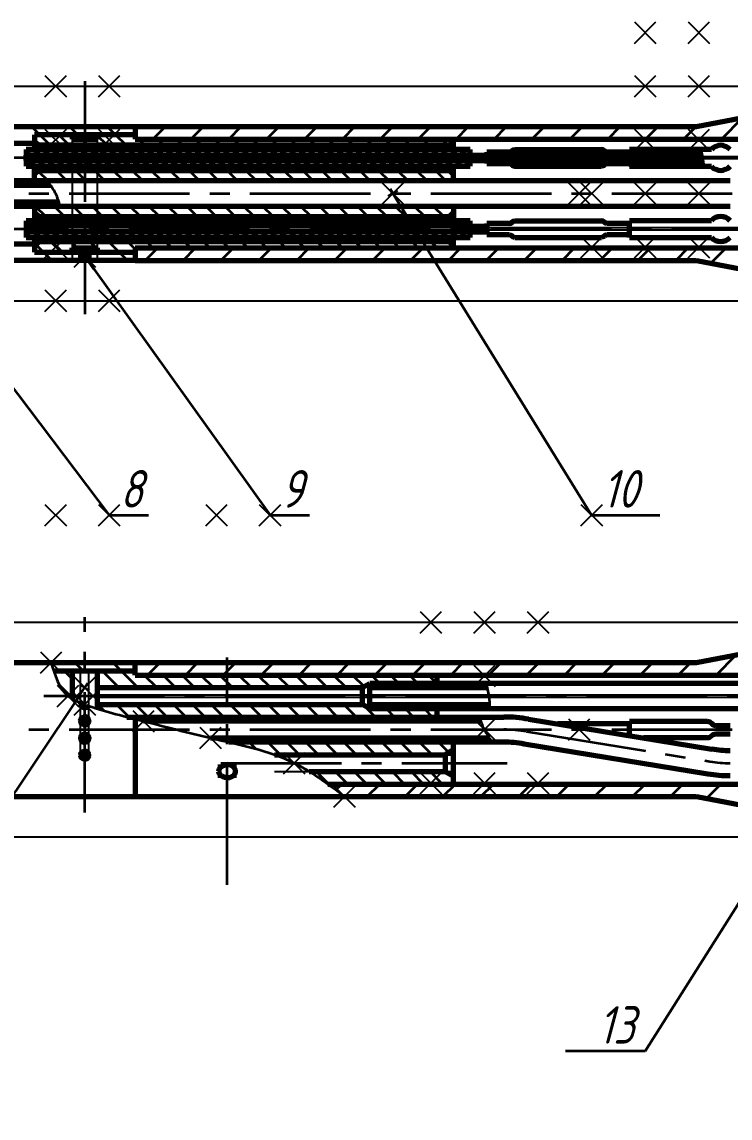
# Model space of a CAD drawing. Header units: inches. Extents: x -6 to 246, y -86 to 46.
# Drawn here: x 91.9 to 157.9, y -86.2 to 16 of the extents above; entities that cross this region are included whole.
import ezdxf
from ezdxf import colors
from ezdxf.entities.mleader import LeaderData, LeaderLine
from ezdxf.math import Vec2, Vec3

# ---------------------------------------------------------------- set-up
doc = ezdxf.new("R2010")
doc.units = ezdxf.units.IN
doc.header["$MEASUREMENT"] = 0
doc.header["$PDMODE"] = 3
doc.header["$PDSIZE"] = -2
doc.linetypes.add('CENTER2', pattern=[1.125, 0.75, -0.125, 0.125, -0.125])
for name, color, linetype, plot in [('Layer1', 1, 'Continuous', False), ('Layer2', 2, 'Continuous', False), ('Layer3', 3, 'Continuous', False)]:
    doc.layers.add(name, color=color, linetype=linetype, plot=plot)
doc.layers.add('Layer4', color=4, linetype='Continuous', lineweight=35)
doc.layers.add('Layer5', color=6, linetype='Continuous', lineweight=70)
doc.styles.add('3.5', font='gost.shx', dxfattribs={"oblique": 15, "height": 3.5})

# ---------------------------------------------------------------- blocks, each defined once
blk = doc.blocks.new('*U21')
at = {"layer": 'Layer4', "color": 0, "linetype": 'CENTER2', "ltscale": 15, "transparency": 16777216}
blk.add_line((-121.09, 0), (121.09, 0), dxfattribs=at)
blk = doc.blocks.new('*U22')
at = {"layer": 'Layer4', "color": 0, "linetype": 'CENTER2', "ltscale": 15, "transparency": 16777216}
blk.add_line((-125, 0), (125, 0), dxfattribs=at)
blk = doc.blocks.new('*U41')
at = {"layer": 'Layer4', "color": 0, "linetype": 'CENTER2', "ltscale": 15, "transparency": 16777216}
blk.add_line((0, 10.86), (0, -10.86), dxfattribs=at)
blk = doc.blocks.new('*U44')
at = {"layer": 'Layer4', "color": 0, "linetype": 'CENTER2', "ltscale": 15, "transparency": 16777216}
blk.add_line((44.17, 0), (-49.17, 0), dxfattribs=at)
blk = doc.blocks.new('*U45')
at = {"layer": 'Layer4', "color": 0, "linetype": 'CENTER2', "ltscale": 15, "transparency": 16777216}
blk.add_line((44.17, 0), (-49.17, 0), dxfattribs=at)
blk = doc.blocks.new('*U48')
at = {"layer": 'Layer4', "color": 0, "linetype": 'CENTER2', "ltscale": 15, "transparency": 16777216}
blk.add_line((0, -9.11), (0, 9.11), dxfattribs=at)
blk = doc.blocks.new('*U49')
at = {"layer": 'Layer4', "color": 0, "linetype": 'CENTER2', "ltscale": 15, "transparency": 16777216}
blk.add_line((0, -10.61), (0, 10.61), dxfattribs=at)
blk = doc.blocks.new('*U50')
at = {"layer": 'Layer4', "color": 0, "linetype": 'CENTER2', "ltscale": 15, "transparency": 16777216}
blk.add_line((-71.64, 0), (71.64, 0), dxfattribs=at)
blk = doc.blocks.new('*U51')
at = {"layer": 'Layer4', "color": 0, "linetype": 'CENTER2', "ltscale": 15, "transparency": 16777216}
blk.add_line((-13.35, 0), (13.35, 0), dxfattribs=at)
blk = doc.blocks.new('108_121_120_119_117_116_113_75_45__33__26_1__22__18__Drawing1__201910110942\xa0— копия__201910111819\xa0— копия 11')
at = {"layer": 'Layer4'}
for p, q in [((-1.5, 0), (0.5, 0)), ((0, 0.5), (0, -0.5))]:
    blk.add_line(p, q, dxfattribs=at)

msp = doc.modelspace()

# ---------------------------------------------------------------- hatches: boundary and pattern name
at = {"layer": 'Layer4'}
h = msp.add_hatch(dxfattribs=at)
h.set_pattern_fill('ANSI31', color=256, scale=20)
h.paths.add_polyline_path([(154.79, 6.25), (102.41, 6.25), (102.41, 5.08), (161.04, 5.08), (169.64, 6.64), (202.48, 6.64), (202.48, 7.43), (213.42, 7.43), (213.42, 8.21), (164.95, 8.21)])
h.paths.add_polyline_path([(161.04, -5.08), (102.41, -5.08), (102.41, -6.25), (154.79, -6.25), (164.95, -8.21), (213.42, -8.21), (213.42, -7.43), (202.48, -7.43), (202.48, -6.64), (169.64, -6.64)])
h = msp.add_hatch(dxfattribs=at)
h.set_pattern_fill('ANSI31', color=256, scale=20, angle=90)
h.paths.add_polyline_path([(93.03, 4.69), (93.03, 5.47), (102.41, 5.47), (102.41, 6.25), (35.96, 6.25), (35.96, 5.47), (42.21, 5.47), (42.21, 4.69)])
h.paths.add_polyline_path([(102.41, -6.25), (102.41, -5.47), (93.03, -5.47), (93.03, -4.69), (42.21, -4.69), (42.21, -5.47), (35.96, -5.47), (35.96, -6.25)])
h = msp.add_hatch(dxfattribs=at)
h.set_pattern_fill('ANSI31', color=256, scale=10, angle=90)
h.paths.add_polyline_path([(17.2, 3.13), (17.2, 1.17), (71.14, 1.17), (71.14, 1.95), (80.52, 1.95), (80.52, 2.35), (34.4, 2.35), (34.4, 3.13), (23.45, 3.13)])
h.paths.add_polyline_path([(23.45, -3.13), (34.4, -3.13), (34.4, -2.35), (80.52, -2.35), (80.52, -1.95), (71.14, -1.95), (71.14, -1.17), (17.2, -1.17), (17.2, -3.13)])
h.paths.add_polyline_path([(131.73, -2.15), (132.12, -1.76), (132.12, -1.17), (93.03, -1.17), (93.03, -1.76), (93.42, -2.15)])
h.paths.add_polyline_path([(132.12, 1.17), (132.12, 1.76), (131.73, 2.15), (93.42, 2.15), (93.03, 1.76), (93.03, 1.17)])
h.paths.add_polyline_path([(93.03, 5.47), (93.03, 4.89), (93.42, 4.5), (131.73, 4.5), (132.12, 4.89), (132.12, 5.08), (102.41, 5.08), (102.41, 5.47), (98.89, 5.47), (98.89, 5.08), (96.55, 5.08), (96.55, 5.47)])
h.paths.add_polyline_path([(93.42, -4.5), (93.03, -4.89), (93.03, -5.47), (96.55, -5.47), (96.55, -5.08), (98.89, -5.08), (98.89, -5.47), (102.41, -5.47), (102.41, -5.08), (132.12, -5.08), (132.12, -4.89), (131.73, -4.5)])
h = msp.add_hatch(dxfattribs=at)
h.set_pattern_fill('ANSI37', color=256, scale=5)
h.paths.add_polyline_path([(133.68, 4.1), (92.25, 4.1), (92.25, 3.58), (133.68, 3.58)])
h.paths.add_polyline_path([(133.68, 3.06), (92.25, 3.06), (92.25, 2.54), (133.68, 2.54)])
h.paths.add_polyline_path([(133.68, -2.54), (92.25, -2.54), (92.25, -3.06), (133.68, -3.06)])
h.paths.add_polyline_path([(133.68, -3.58), (92.25, -3.58), (92.25, -4.1), (133.68, -4.1)])
h = msp.add_hatch(dxfattribs=at)
h.set_pattern_fill('ANSI37', color=256, scale=10)
edge = h.paths.add_edge_path()
edge.add_spline(control_points=[(145.93, 3.84), (146.19, 3.84), (146.19, 3.58), (146.45, 3.58)], knot_values=[0, 0, 0, 0, 1, 1, 1, 1], degree=3, periodic=0)
edge.add_line((146.45, 3.58), (154.01, 3.58))
edge.add_line((154.01, 3.58), (154.01, 3.84))
edge.add_line((154.01, 3.84), (146.45, 3.84))
edge.add_spline(control_points=[(146.45, 3.84), (146.19, 3.84), (146.19, 4.1), (145.93, 4.1)], knot_values=[0, 0, 0, 0, 1, 1, 1, 1], degree=3, periodic=0)
edge.add_line((145.93, 4.1), (137.85, 4.1))
edge.add_spline(control_points=[(137.85, 4.1), (137.59, 4.1), (137.59, 3.84), (137.33, 3.84)], knot_values=[0, 0, 0, 0, 1, 1, 1, 1], degree=3, periodic=0)
edge.add_line((137.33, 3.84), (135.24, 3.84))
edge.add_line((135.24, 3.84), (135.24, 3.58))
edge.add_line((135.24, 3.58), (137.33, 3.58))
edge.add_spline(control_points=[(137.33, 3.58), (137.59, 3.58), (137.59, 3.84), (137.85, 3.84)], knot_values=[0, 0, 0, 0, 1, 1, 1, 1], degree=3, periodic=0)
edge.add_line((137.85, 3.84), (145.93, 3.84))
edge = h.paths.add_edge_path()
edge.add_spline(control_points=[(137.85, 2.8), (137.59, 2.8), (137.59, 3.06), (137.33, 3.06)], knot_values=[0, 0, 0, 0, 1, 1, 1, 1], degree=3, periodic=0)
edge.add_line((137.33, 3.06), (135.24, 3.06))
edge.add_line((135.24, 3.06), (135.24, 2.8))
edge.add_line((135.24, 2.8), (137.33, 2.8))
edge.add_spline(control_points=[(137.33, 2.8), (137.59, 2.8), (137.59, 2.54), (137.85, 2.54)], knot_values=[0, 0, 0, 0, 1, 1, 1, 1], degree=3, periodic=0)
edge.add_line((137.85, 2.54), (145.93, 2.54))
edge.add_spline(control_points=[(145.93, 2.54), (146.19, 2.54), (146.19, 2.8), (146.45, 2.8)], knot_values=[0, 0, 0, 0, 1, 1, 1, 1], degree=3, periodic=0)
edge.add_line((146.45, 2.8), (154.01, 2.8))
edge.add_line((154.01, 2.8), (154.01, 3.06))
edge.add_line((154.01, 3.06), (146.45, 3.06))
edge.add_spline(control_points=[(146.45, 3.06), (146.19, 3.06), (146.19, 2.8), (145.93, 2.8)], knot_values=[0, 0, 0, 0, 1, 1, 1, 1], degree=3, periodic=0)
edge.add_line((145.93, 2.8), (137.85, 2.8))
h = msp.add_hatch(dxfattribs=at)
h.set_pattern_fill('ANSI37', color=256, scale=5)
h.paths.add_polyline_path([(155.27, 3.84), (155.27, 3.85), (155.26, 3.9), (155.25, 3.95), (155.24, 4), (155.23, 4.05), (155.22, 4.1), (148.53, 4.1), (148.53, 3.84)])
h.paths.add_polyline_path([(155.47, 2.54), (155.46, 2.64), (155.45, 2.75), (155.44, 2.8), (148.53, 2.8), (148.53, 2.54)])
h = msp.add_hatch(dxfattribs=at)
h.set_pattern_fill('ANSI31', color=256, scale=10)
h.paths.add_polyline_path([(94.33, 1.03), (94.22, 1.17), (14.85, 1.17), (14.85, 0.78), (94.52, 0.78), (94.44, 0.9)])
h.paths.add_polyline_path([(95.4, -1.17), (95.37, -1.03), (95.33, -0.9), (95.3, -0.78), (13.68, -0.78), (13.68, 0.78), (14.07, 0.78), (14.07, 1.17), (13.29, 1.17), (13.29, -1.17)])
h = msp.add_hatch(dxfattribs=at)
h.set_pattern_fill('ANSI31', color=256, scale=20)
h.paths.add_polyline_path([(191.53, -41.79), (164.95, -41.79), (154.79, -43.75), (102.41, -43.75), (102.41, -44.92), (161.04, -44.92), (169.64, -43.36), (191.53, -43.36)])
h.paths.add_polyline_path([(213.42, -41.79), (193.09, -41.79), (193.09, -43.36), (202.48, -43.36), (202.48, -42.57), (213.42, -42.57)])
h = msp.add_hatch(dxfattribs=at)
h.set_pattern_fill('ANSI31', color=256, scale=20, angle=90)
edge = h.paths.add_edge_path()
edge.add_line((102.41, -44.53), (102.41, -43.75))
edge.add_line((102.41, -43.75), (94.59, -43.75))
edge.add_spline(control_points=[(94.59, -43.75), (94.67, -44.01), (94.74, -44.27), (94.82, -44.53)], knot_values=[0, 0, 0, 0, 0.968403, 0.968403, 0.968403, 0.968403], degree=3, periodic=0)
edge.add_line((94.82, -44.53), (102.41, -44.53))
h = msp.add_hatch(dxfattribs=at)
h.set_pattern_fill('ANSI31', color=256, scale=10, angle=90)
edge = h.paths.add_edge_path()
edge.add_line((96.55, -44.53), (94.82, -44.53))
edge.add_spline(control_points=[(94.82, -44.53), (95.11, -45.46), (95.54, -46.47), (96.41, -47.06), (96.55, -47.14)], knot_values=[0.968403, 0.968403, 0.968403, 0.968403, 4.472136, 5.095084, 5.095084, 5.095084, 5.095084], degree=3, periodic=0)
edge.add_line((96.55, -47.14), (96.55, -44.53))
h.paths.add_polyline_path([(123.62, -46.09), (124.3, -45.7), (130.55, -45.7), (130.55, -44.92), (102.41, -44.92), (102.41, -44.53), (98.89, -44.53), (98.89, -46.09)])
edge = h.paths.add_edge_path()
edge.add_line((98.89, -47.65), (98.89, -48.05))
edge.add_spline(control_points=[(98.89, -48.05), (99.81, -48.34), (100.73, -48.59), (101.65, -48.83)], knot_values=[8.262644, 8.262644, 8.262644, 8.262644, 11.930818, 11.930818, 11.930818, 11.930818], degree=3, periodic=0)
edge.add_line((101.65, -48.83), (130.55, -48.83))
edge.add_line((130.55, -48.83), (130.55, -48.05))
edge.add_line((130.55, -48.05), (124.3, -48.05))
edge.add_line((124.3, -48.05), (123.62, -47.65))
edge.add_line((123.62, -47.65), (98.89, -47.65))
edge = h.paths.add_edge_path()
edge.add_spline(control_points=[(118.66, -53.91), (119.25, -54.27), (119.82, -54.67), (120.39, -55.08)], knot_values=[34.737044, 34.737044, 34.737044, 34.737044, 37.406511, 37.406511, 37.406511, 37.406511], degree=3, periodic=0)
edge.add_line((120.39, -55.08), (132.12, -55.08))
edge.add_line((132.12, -55.08), (132.12, -54.36))
edge.add_line((132.12, -54.36), (131.34, -53.91))
edge.add_line((131.34, -53.91), (118.66, -53.91))
edge = h.paths.add_edge_path()
edge.add_line((131.34, -52.35), (132.12, -51.89))
edge.add_line((132.12, -51.89), (132.12, -51.17))
edge.add_line((132.12, -51.17), (111.16, -51.17))
edge.add_spline(control_points=[(111.16, -51.17), (112.6, -51.5), (114.04, -51.85), (115.41, -52.35)], knot_values=[24.455481, 24.455481, 24.455481, 24.455481, 30.076534, 30.076534, 30.076534, 30.076534], degree=3, periodic=0)
edge.add_line((115.41, -52.35), (131.34, -52.35))
h = msp.add_hatch(dxfattribs=at)
h.set_pattern_fill('ANSI31', color=256, scale=10)
h.paths.add_polyline_path([(135.22, -45.91), (135.17, -45.7), (124.3, -45.7), (124.3, -46.09), (135.26, -46.09)])
h.paths.add_polyline_path([(135.48, -48.05), (135.48, -47.83), (135.48, -47.65), (124.3, -47.65), (124.3, -48.05)])
h = msp.add_hatch(dxfattribs=at)
h.set_pattern_fill('ANSI31', color=256, scale=10)
h.paths.add_polyline_path([(134.63, -48.97), (134.6, -48.83), (101.65, -48.83), (101.65, -48.83), (101.66, -48.83), (101.67, -48.83), (101.67, -48.83), (101.68, -48.84), (101.68, -48.84), (101.69, -48.84), (101.7, -48.84), (101.7, -48.84), (101.71, -48.84), (101.71, -48.84), (101.72, -48.85), (101.73, -48.85), (101.73, -48.85), (101.74, -48.85), (101.74, -48.85), (101.75, -48.85), (101.76, -48.86), (101.76, -48.86), (101.77, -48.86), (101.77, -48.86), (101.78, -48.86), (101.79, -48.86), (101.79, -48.86), (101.8, -48.87), (101.8, -48.87), (101.81, -48.87), (101.82, -48.87), (101.82, -48.87), (101.83, -48.87), (101.83, -48.88), (101.84, -48.88), (101.85, -48.88), (101.85, -48.88), (101.86, -48.88), (101.86, -48.88), (101.87, -48.88), (101.88, -48.89), (101.88, -48.89), (101.89, -48.89), (101.89, -48.89), (101.9, -48.89), (101.91, -48.89), (101.91, -48.9), (101.92, -48.9), (101.93, -48.9), (101.93, -48.9), (101.94, -48.9), (101.94, -48.9), (101.95, -48.9), (101.96, -48.91), (101.96, -48.91), (101.97, -48.91), (101.97, -48.91), (101.98, -48.91), (101.99, -48.91), (101.99, -48.92), (102, -48.92), (102, -48.92), (102.01, -48.92), (102.02, -48.92), (102.02, -48.92), (102.03, -48.92), (102.03, -48.93), (102.04, -48.93), (102.05, -48.93), (102.05, -48.93), (102.06, -48.93), (102.06, -48.93), (102.07, -48.94), (102.08, -48.94), (102.08, -48.94), (102.09, -48.94), (102.09, -48.94), (102.1, -48.94), (102.11, -48.94), (102.11, -48.95), (102.12, -48.95), (102.12, -48.95), (102.13, -48.95), (102.14, -48.95), (102.14, -48.95), (102.15, -48.95), (102.15, -48.96), (102.16, -48.96), (102.17, -48.96), (102.17, -48.96), (102.18, -48.96), (102.18, -48.96), (102.19, -48.97), (102.2, -48.97), (102.2, -48.97), (102.21, -48.97), (102.21, -48.97), (102.22, -48.97), (102.23, -48.97), (102.23, -48.98), (102.24, -48.98), (102.24, -48.98), (102.25, -48.98), (102.26, -48.98), (102.26, -48.98), (102.27, -48.99), (102.27, -48.99), (102.28, -48.99), (102.29, -48.99), (102.29, -48.99), (102.3, -48.99), (102.31, -48.99), (102.31, -49), (102.32, -49), (102.32, -49), (102.33, -49), (102.34, -49), (102.34, -49), (102.35, -49.01), (102.35, -49.01), (102.36, -49.01), (102.37, -49.01), (102.37, -49.01), (102.38, -49.01), (102.38, -49.01), (102.39, -49.02), (102.4, -49.02), (102.4, -49.02), (102.41, -49.02), (102.41, -49.02), (102.42, -49.02), (102.43, -49.03), (102.43, -49.03), (102.44, -49.03), (102.44, -49.03), (102.45, -49.03), (102.46, -49.03), (102.46, -49.03), (102.47, -49.04), (102.47, -49.04), (102.48, -49.04), (102.49, -49.04), (102.49, -49.04), (102.5, -49.04), (102.5, -49.04), (102.51, -49.05), (102.52, -49.05), (102.52, -49.05), (102.53, -49.05), (102.53, -49.05), (102.54, -49.05), (102.55, -49.06), (102.55, -49.06), (102.56, -49.06), (102.56, -49.06), (102.57, -49.06), (102.58, -49.06), (102.58, -49.06), (102.59, -49.07), (102.59, -49.07), (102.6, -49.07), (102.61, -49.07), (102.61, -49.07), (102.62, -49.07), (102.62, -49.08), (102.63, -49.08), (102.64, -49.08), (102.64, -49.08), (102.65, -49.08), (102.65, -49.08), (102.66, -49.08), (102.67, -49.09), (102.67, -49.09), (102.68, -49.09), (102.69, -49.09), (102.69, -49.09), (102.7, -49.09), (102.7, -49.09), (102.71, -49.1), (102.72, -49.1), (102.72, -49.1), (102.73, -49.1), (102.73, -49.1), (102.74, -49.1), (102.75, -49.11), (102.75, -49.11), (102.76, -49.11), (102.76, -49.11), (102.77, -49.11), (102.78, -49.11), (102.78, -49.11), (102.79, -49.12), (102.79, -49.12), (102.8, -49.12), (102.81, -49.12), (102.81, -49.12), (102.82, -49.12), (102.82, -49.13), (102.83, -49.13), (102.84, -49.13), (102.84, -49.13), (102.85, -49.13), (102.85, -49.13), (102.86, -49.13), (102.87, -49.14), (102.87, -49.14), (102.88, -49.14), (102.88, -49.14), (102.89, -49.14), (102.9, -49.14), (102.9, -49.15), (102.91, -49.15), (102.91, -49.15), (102.92, -49.15), (102.93, -49.15), (102.93, -49.15), (102.94, -49.15), (102.94, -49.16), (102.95, -49.16), (102.96, -49.16), (102.96, -49.16), (102.97, -49.16), (102.97, -49.16), (102.98, -49.16), (102.99, -49.17), (102.99, -49.17), (103, -49.17), (103.01, -49.17), (103.01, -49.17), (103.02, -49.17), (103.02, -49.18), (103.03, -49.18), (103.04, -49.18), (103.04, -49.18), (103.05, -49.18), (103.05, -49.18), (103.06, -49.18), (103.07, -49.19), (103.07, -49.19), (103.08, -49.19), (103.08, -49.19), (103.09, -49.19), (103.1, -49.19), (103.1, -49.2), (103.11, -49.2), (103.11, -49.2), (103.12, -49.2), (103.13, -49.2), (103.13, -49.2), (103.14, -49.2), (103.14, -49.21), (103.15, -49.21), (103.16, -49.21), (103.16, -49.21), (103.17, -49.21), (103.17, -49.21), (103.18, -49.22), (103.19, -49.22), (103.19, -49.22), (134.7, -49.22), (134.67, -49.1)])
h.paths.add_polyline_path([(135.78, -51.17), (135.67, -51.03), (135.56, -50.9), (135.48, -50.78), (109.45, -50.78), (109.45, -50.78), (109.46, -50.78), (109.47, -50.79), (109.47, -50.79), (109.48, -50.79), (109.49, -50.79), (109.49, -50.79), (109.5, -50.79), (109.51, -50.8), (109.51, -50.8), (109.52, -50.8), (109.53, -50.8), (109.53, -50.8), (109.54, -50.8), (109.55, -50.8), (109.55, -50.81), (109.56, -50.81), (109.57, -50.81), (109.57, -50.81), (109.58, -50.81), (109.59, -50.81), (109.59, -50.82), (109.6, -50.82), (109.61, -50.82), (109.61, -50.82), (109.62, -50.82), (109.63, -50.82), (109.63, -50.82), (109.64, -50.83), (109.65, -50.83), (109.65, -50.83), (109.66, -50.83), (109.67, -50.83), (109.67, -50.83), (109.68, -50.84), (109.69, -50.84), (109.69, -50.84), (109.7, -50.84), (109.71, -50.84), (109.71, -50.84), (109.72, -50.84), (109.73, -50.85), (109.73, -50.85), (109.74, -50.85), (109.75, -50.85), (109.75, -50.85), (109.76, -50.85), (109.77, -50.86), (109.77, -50.86), (109.78, -50.86), (109.79, -50.86), (109.79, -50.86), (109.8, -50.86), (109.81, -50.86), (109.81, -50.87), (109.82, -50.87), (109.83, -50.87), (109.83, -50.87), (109.84, -50.87), (109.85, -50.87), (109.85, -50.88), (109.86, -50.88), (109.87, -50.88), (109.87, -50.88), (109.88, -50.88), (109.89, -50.88), (109.89, -50.88), (109.9, -50.89), (109.91, -50.89), (109.91, -50.89), (109.92, -50.89), (109.93, -50.89), (109.93, -50.89), (109.94, -50.9), (109.95, -50.9), (109.95, -50.9), (109.96, -50.9), (109.97, -50.9), (109.97, -50.9), (109.98, -50.9), (109.99, -50.91), (109.99, -50.91), (110, -50.91), (110.01, -50.91), (110.01, -50.91), (110.02, -50.91), (110.03, -50.92), (110.03, -50.92), (110.04, -50.92), (110.05, -50.92), (110.05, -50.92), (110.06, -50.92), (110.07, -50.92), (110.07, -50.93), (110.08, -50.93), (110.09, -50.93), (110.09, -50.93), (110.1, -50.93), (110.11, -50.93), (110.11, -50.94), (110.12, -50.94), (110.13, -50.94), (110.13, -50.94), (110.14, -50.94), (110.15, -50.94), (110.15, -50.94), (110.16, -50.95), (110.17, -50.95), (110.17, -50.95), (110.18, -50.95), (110.19, -50.95), (110.19, -50.95), (110.2, -50.95), (110.21, -50.96), (110.21, -50.96), (110.22, -50.96), (110.23, -50.96), (110.23, -50.96), (110.24, -50.96), (110.25, -50.97), (110.25, -50.97), (110.26, -50.97), (110.27, -50.97), (110.27, -50.97), (110.28, -50.97), (110.29, -50.97), (110.29, -50.98), (110.3, -50.98), (110.31, -50.98), (110.31, -50.98), (110.32, -50.98), (110.33, -50.98), (110.33, -50.99), (110.34, -50.99), (110.35, -50.99), (110.35, -50.99), (110.36, -50.99), (110.37, -50.99), (110.37, -50.99), (110.38, -51), (110.39, -51), (110.39, -51), (110.4, -51), (110.41, -51), (110.41, -51), (110.42, -51.01), (110.43, -51.01), (110.43, -51.01), (110.44, -51.01), (110.45, -51.01), (110.45, -51.01), (110.46, -51.01), (110.47, -51.02), (110.48, -51.02), (110.48, -51.02), (110.49, -51.02), (110.5, -51.02), (110.5, -51.02), (110.51, -51.02), (110.52, -51.03), (110.52, -51.03), (110.53, -51.03), (110.54, -51.03), (110.54, -51.03), (110.55, -51.03), (110.56, -51.04), (110.56, -51.04), (110.57, -51.04), (110.58, -51.04), (110.58, -51.04), (110.59, -51.04), (110.6, -51.04), (110.6, -51.05), (110.61, -51.05), (110.62, -51.05), (110.62, -51.05), (110.63, -51.05), (110.64, -51.05), (110.64, -51.06), (110.65, -51.06), (110.66, -51.06), (110.66, -51.06), (110.67, -51.06), (110.68, -51.06), (110.68, -51.06), (110.69, -51.07), (110.7, -51.07), (110.7, -51.07), (110.71, -51.07), (110.72, -51.07), (110.72, -51.07), (110.73, -51.07), (110.74, -51.08), (110.74, -51.08), (110.75, -51.08), (110.76, -51.08), (110.76, -51.08), (110.77, -51.08), (110.78, -51.09), (110.78, -51.09), (110.79, -51.09), (110.8, -51.09), (110.8, -51.09), (110.81, -51.09), (110.82, -51.09), (110.82, -51.1), (110.83, -51.1), (110.84, -51.1), (110.84, -51.1), (110.85, -51.1), (110.86, -51.1), (110.86, -51.11), (110.87, -51.11), (110.88, -51.11), (110.88, -51.11), (110.89, -51.11), (110.9, -51.11), (110.9, -51.11), (110.91, -51.12), (110.92, -51.12), (110.92, -51.12), (110.93, -51.12), (110.94, -51.12), (110.94, -51.12), (110.95, -51.13), (110.96, -51.13), (110.96, -51.13), (110.97, -51.13), (110.98, -51.13), (110.98, -51.13), (110.99, -51.13), (111, -51.14), (111, -51.14), (111.01, -51.14), (111.02, -51.14), (111.02, -51.14), (111.03, -51.14), (111.04, -51.15), (111.04, -51.15), (111.05, -51.15), (111.06, -51.15), (111.06, -51.15), (111.07, -51.15), (111.08, -51.15), (111.08, -51.16), (111.09, -51.16), (111.1, -51.16), (111.1, -51.16), (111.11, -51.16), (111.12, -51.16), (111.12, -51.16), (111.13, -51.17), (111.14, -51.17), (111.14, -51.17), (111.15, -51.17), (111.16, -51.17)])
h = msp.add_hatch(dxfattribs=at)
h.set_pattern_fill('ANSI31', color=256, scale=20)
edge = h.paths.add_edge_path()
edge.add_line((161.04, -55.08), (120.39, -55.08))
edge.add_spline(control_points=[(120.39, -55.08), (120.91, -55.46), (121.43, -55.86), (121.95, -56.25)], knot_values=[37.406511, 37.406511, 37.406511, 37.406511, 39.885934, 39.885934, 39.885934, 39.885934], degree=3, periodic=0)
edge.add_line((121.95, -56.25), (154.79, -56.25))
edge.add_line((154.79, -56.25), (164.95, -58.21))
edge.add_line((164.95, -58.21), (177.46, -58.21))
edge.add_line((177.46, -58.21), (177.46, -56.64))
edge.add_line((177.46, -56.64), (169.64, -56.64))
edge.add_line((169.64, -56.64), (161.04, -55.08))
h.paths.add_polyline_path([(213.42, -57.43), (202.48, -57.43), (202.48, -56.64), (179.02, -56.64), (179.02, -58.21), (213.42, -58.21)])

# ---------------------------------------------------------------- linework, layer by layer
at = {"layer": 'Layer1'}
for p in [(97.72, -46.09), (143.84, -50)]:
    msp.add_point(p, dxfattribs=at)
at = {"layer": 'Layer2'}
for p in [(150, 15), (155, 15), (95, 10), (100, 10), (150, 10), (155, 10), (95, 5), (100, 5), (150, 5), (155, 5), (126.46, 0), (145, 0), (150, 0), (155, 0), (95, -5), (145, -5), (150, -5), (155, -5), (97.72, -5.86), (95, -10), (100, -10), (95, -30), (100, -30), (110, -30), (115, -30), (145, -30), (130, -40), (135, -40), (140, -40), (135, -45), (135, -50), (130, -55), (135, -55), (140, -55)]:
    msp.add_point(p, dxfattribs=at)
at = {"layer": 'Layer3'}
for p, q in [((0, 10), (232.18, 10)), ((96.55, 5.47), (96.55, -6.25)), ((98.89, 5.47), (98.89, -6.25)), ((180.59, 3.42), (92.25, 3.42)), ((180.59, 3.22), (92.25, 3.22)), ((180.59, -3.22), (92.25, -3.22)), ((180.59, -3.42), (92.25, -3.42)), ((0, -10), (232.18, -10)), ((0, -40), (240, -40)), ((97.33, -52.75), (97.33, -44.53)), ((98.11, -52.75), (98.11, -44.53)), ((98.89, -46.77), (232.18, -46.77)), ((98.89, -46.97), (232.18, -46.97)), ((115.41, -52.35), (132.12, -52.35)), ((110.23, -54.49), (110.23, -53.27)), ((111.79, -53.27), (111.79, -54.49)), ((115.41, -53.91), (132.12, -53.91)), ((0, -60), (240, -60))]:
    msp.add_line(p, q, dxfattribs=at)
for p in [(143.84, 0), (94.59, -43.75), (96.16, -46.87), (97.72, -47.65), (103.19, -49.22), (109.45, -50.78), (117.26, -53.13), (121.95, -56.25)]:
    msp.add_point(p, dxfattribs=at)
at = {"layer": 'Layer4', "linetype": 'CENTER2', "ltscale": 15}
msp.add_line((138.91, -50.19), (156.03, -52.97), dxfattribs=at)
at = {"layer": 'Layer4'}
for centre, radius, start, end in [((136.81, -61.73), 11.73, 79.6952, 90), ((157.92, -41.41), 11.72, 260.7549, 270)]:
    msp.add_arc(centre, radius, start, end, dxfattribs=at)
for points in [[(155.47, 2.54), (155.43, 3.06), (155.33, 3.58), (155.22, 4.1)], [(95.4, -1.17), (95.32, -0.78), (95.07, 0), (94.54, 0.78), (94.22, 1.17)], [(135.17, -45.7), (135.36, -46.48), (135.5, -47.26), (135.48, -48.05)], [(135.78, -51.17), (135.46, -50.78), (134.93, -50), (134.68, -49.22), (134.6, -48.83)]]:
    msp.add_open_spline(points, degree=3, dxfattribs=at)
for points, knots in [([(94.59, -43.75), (94.94, -44.96), (95.44, -46.71), (97.04, -47.4), (97.54, -47.59)], [0, 0, 0, 0, 4.472136, 6.471348, 6.471348, 6.471348, 6.471348]), ([(98.07, -47.78), (99.78, -48.37), (103.54, -49.28), (109.96, -50.99), (116.74, -52.29), (120.44, -55.1), (121.95, -56.25)], [7.166546, 7.166546, 7.166546, 7.166546, 13.988314, 22.234525, 32.674832, 39.885934, 39.885934, 39.885934, 39.885934])]:
    msp.add_open_spline(points, degree=3, knots=knots, dxfattribs=at)
at = {"layer": 'Layer5'}
for p, q in [((154.79, 6.25), (164.95, 8.21)), ((35.96, 6.25), (102.41, 6.25)), ((102.41, 6.25), (102.41, 5.08)), ((102.41, 6.25), (154.79, 6.25)), ((102.41, 5.47), (93.03, 5.47)), ((93.03, 5.47), (93.03, 4.1)), ((96.55, 5.47), (96.55, 5.08)), ((98.89, 5.08), (98.89, 5.47)), ((42.21, 4.69), (93.03, 4.69)), ((133.68, 4.1), (92.25, 4.1)), ((92.25, 4.1), (92.25, 3.58)), ((93.03, 4.89), (93.42, 4.5)), ((131.73, 4.5), (93.42, 4.5)), ((93.42, 4.5), (93.42, 4.1)), ((96.55, 5.08), (98.89, 5.08)), ((102.41, 5.08), (161.04, 5.08)), ((132.12, 4.89), (131.73, 4.5)), ((131.73, 4.5), (131.73, 4.1)), ((132.12, 4.1), (132.12, 5.08)), ((133.68, 3.58), (133.68, 4.1)), ((137.85, 4.1), (145.93, 4.1)), ((156.17, 4.1), (148.53, 4.1)), ((148.53, 3.84), (148.53, 4.1)), ((133.68, 3.58), (92.25, 3.58)), ((92.25, 3.06), (92.25, 3.58)), ((133.68, 3.58), (154.01, 3.58)), ((135.24, 3.84), (135.24, 3.58)), ((137.33, 3.84), (135.24, 3.84)), ((137.85, 3.84), (145.93, 3.84)), ((155.27, 3.84), (146.45, 3.84)), ((154.01, 3.84), (154.01, 2.8)), ((155.3, 3.71), (154.01, 3.71)), ((92.25, 3.06), (133.68, 3.06)), ((92.25, 3.06), (92.25, 2.54)), ((92.25, 2.54), (133.68, 2.54)), ((93.03, 1.17), (93.03, 2.54)), ((93.42, 2.15), (93.03, 1.76)), ((93.42, 2.54), (93.42, 2.15)), ((93.42, 2.15), (131.73, 2.15)), ((131.73, 2.15), (131.73, 2.54)), ((131.73, 2.15), (132.12, 1.76)), ((132.12, 1.17), (132.12, 2.54)), ((133.68, 2.54), (133.68, 3.06)), ((133.68, 3.06), (154.01, 3.06)), ((135.24, 3.06), (135.24, 2.8)), ((135.24, 2.8), (137.33, 2.8)), ((145.93, 2.8), (137.85, 2.8)), ((137.85, 2.54), (145.93, 2.54)), ((146.45, 2.8), (155.44, 2.8)), ((148.53, 2.54), (148.53, 2.8)), ((148.53, 2.54), (156.17, 2.54)), ((154.01, 2.93), (155.43, 2.93)), ((157.92, 1.17), (14.85, 1.17)), ((14.85, 0.78), (94.52, 0.78)), ((13.68, -0.78), (95.3, -0.78)), ((13.29, -1.17), (157.92, -1.17)), ((93.03, -1.17), (93.03, -2.54)), ((93.42, -2.15), (93.03, -1.76)), ((131.73, -2.15), (132.12, -1.76)), ((132.12, -1.17), (132.12, -2.54)), ((133.68, -2.54), (92.25, -2.54)), ((92.25, -2.54), (92.25, -3.06)), ((133.68, -3.06), (92.25, -3.06)), ((92.25, -3.06), (92.25, -3.58)), ((93.42, -2.54), (93.42, -2.15)), ((93.42, -2.15), (131.73, -2.15)), ((131.73, -2.15), (131.73, -2.54)), ((133.68, -3.06), (133.68, -2.54)), ((133.68, -3.06), (135.24, -3.06)), ((135.24, -2.8), (135.24, -3.84)), ((137.33, -2.8), (135.24, -2.8)), ((137.85, -2.54), (145.93, -2.54)), ((148.53, -2.8), (146.45, -2.8)), ((156.17, -2.54), (148.53, -2.54)), ((148.53, -4.1), (148.53, -2.54)), ((92.25, -3.58), (133.68, -3.58)), ((92.25, -3.58), (92.25, -4.1)), ((133.68, -4.1), (133.68, -3.58)), ((133.68, -3.58), (135.24, -3.58)), ((135.24, -3.84), (137.33, -3.84)), ((146.45, -3.84), (148.53, -3.84)), ((42.21, -4.69), (93.03, -4.69)), ((92.25, -4.1), (133.68, -4.1)), ((93.03, -4.1), (93.03, -5.47)), ((93.03, -4.89), (93.42, -4.5)), ((93.42, -4.5), (93.42, -4.1)), ((131.73, -4.5), (93.42, -4.5)), ((96.55, -5.47), (96.55, -5.08)), ((96.55, -5.08), (98.89, -5.08)), ((98.89, -5.08), (98.89, -5.47)), ((102.41, -5.08), (102.41, -6.25)), ((102.41, -5.08), (161.04, -5.08)), ((131.73, -4.5), (131.73, -4.1)), ((132.12, -4.89), (131.73, -4.5)), ((132.12, -5.08), (132.12, -4.1)), ((137.85, -4.1), (145.93, -4.1)), ((148.53, -4.1), (156.17, -4.1)), ((93.03, -5.47), (102.41, -5.47)), ((97.33, -5.47), (97.33, -6.25)), ((98.11, -5.47), (98.11, -6.25)), ((102.41, -6.25), (35.96, -6.25)), ((102.41, -6.25), (154.79, -6.25)), ((154.79, -6.25), (164.95, -8.21)), ((154.79, -43.75), (164.95, -41.79)), ((35.96, -43.75), (102.41, -43.75)), ((102.41, -43.75), (154.79, -43.75)), ((102.41, -44.92), (102.41, -43.75)), ((94.82, -44.53), (102.41, -44.53)), ((96.55, -44.53), (96.55, -47.14)), ((98.89, -44.53), (98.89, -48.05)), ((102.41, -44.92), (161.04, -44.92)), ((130.55, -44.92), (130.55, -45.7)), ((123.62, -46.09), (124.3, -45.7)), ((124.3, -48.05), (124.3, -45.7)), ((210.29, -45.7), (124.3, -45.7)), ((98.89, -46.09), (123.62, -46.09)), ((123.62, -47.65), (123.62, -46.09)), ((124.3, -46.09), (135.26, -46.09)), ((98.89, -47.65), (123.62, -47.65)), ((124.3, -48.05), (123.62, -47.65)), ((124.3, -47.65), (135.48, -47.65)), ((124.3, -48.05), (210.29, -48.05)), ((130.55, -48.05), (130.55, -48.83)), ((101.65, -48.83), (136.81, -48.83)), ((102.41, -49.02), (102.41, -56.25)), ((139.12, -49.04), (156.22, -51.82)), ((134.7, -49.22), (103.19, -49.22)), ((148.53, -49.48), (141.84, -49.48)), ((148.53, -50.57), (148.53, -49.22)), ((148.53, -49.22), (155.78, -49.22)), ((156.56, -49.61), (157.92, -49.61)), ((109.45, -50.78), (135.48, -50.78)), ((148.25, -50.52), (148.53, -50.52)), ((155.78, -50.78), (149.85, -50.78)), ((156.56, -50.39), (157.92, -50.39)), ((136.81, -51.17), (111.16, -51.17)), ((132.12, -51.89), (131.34, -52.35)), ((132.12, -55.08), (132.12, -51.17)), ((138.7, -51.34), (155.84, -54.13)), ((115.41, -52.35), (131.34, -52.35)), ((131.34, -52.35), (131.34, -53.91)), ((118.66, -53.91), (131.34, -53.91)), ((131.34, -53.91), (132.12, -54.36)), ((120.39, -55.08), (161.04, -55.08)), ((35.96, -56.25), (102.41, -56.25)), ((102.41, -56.25), (154.79, -56.25)), ((154.79, -56.25), (164.95, -58.21))]:
    msp.add_line(p, q, dxfattribs=at)
for centre, radius, start, end in [((157.04, 3.32), 1.17, 41.8103, 138.1897), ((157.04, 3.32), 1.17, 221.8103, 318.1897), ((157.04, -3.32), 1.17, 41.8103, 138.1897), ((157.04, -3.32), 1.17, 221.8103, 318.1897), ((136.81, -61.73), 12.9, 79.6952, 90), ((136.81, -61.73), 10.55, 79.6952, 90), ((157.92, -41.4), 10.55, 260.7623, 270), ((157.92, -41.4), 12.9, 260.7609, 270)]:
    msp.add_arc(centre, radius, start, end, dxfattribs=at)
for points in [[(137.33, 3.84), (137.59, 3.84), (137.59, 4.1), (137.85, 4.1)], [(146.45, 3.84), (146.19, 3.84), (146.19, 4.1), (145.93, 4.1)], [(137.33, 3.58), (137.59, 3.58), (137.59, 3.84), (137.85, 3.84)], [(146.45, 3.58), (146.19, 3.58), (146.19, 3.84), (145.93, 3.84)], [(137.33, 3.06), (137.59, 3.06), (137.59, 2.8), (137.85, 2.8)], [(137.33, 2.8), (137.59, 2.8), (137.59, 2.54), (137.85, 2.54)], [(146.45, 3.06), (146.19, 3.06), (146.19, 2.8), (145.93, 2.8)], [(146.45, 2.8), (146.19, 2.8), (146.19, 2.54), (145.93, 2.54)], [(137.33, -2.8), (137.59, -2.8), (137.59, -2.54), (137.85, -2.54)], [(146.45, -2.8), (146.19, -2.8), (146.19, -2.54), (145.93, -2.54)], [(137.33, -3.84), (137.59, -3.84), (137.59, -4.1), (137.85, -4.1)], [(146.45, -3.84), (146.19, -3.84), (146.19, -4.1), (145.93, -4.1)], [(97.34, -47.51), (97.34, -47.54), (97.33, -47.58), (97.33, -47.61)], [(155.78, -49.22), (156.17, -49.22), (156.17, -49.61), (156.56, -49.61)], [(155.78, -50.78), (156.17, -50.78), (156.17, -50.39), (156.56, -50.39)]]:
    msp.add_open_spline(points, degree=3, dxfattribs=at)
for points in [[(97.33, -47.61), (97.36, -47.75), (97.44, -47.87), (97.57, -47.94), (97.72, -47.97)], [(97.33, -49.18), (97.36, -49.04), (97.44, -48.91), (97.57, -48.83), (97.72, -48.8)], [(98.11, -49.18), (98.08, -49.04), (98, -48.91), (97.87, -48.83), (97.72, -48.8)], [(97.72, -49.57), (97.57, -49.54), (97.44, -49.46), (97.36, -49.33), (97.33, -49.18)], [(97.72, -49.57), (97.87, -49.54), (98, -49.46), (98.08, -49.33), (98.11, -49.18)], [(97.72, -50.43), (97.57, -50.46), (97.44, -50.54), (97.36, -50.67), (97.33, -50.82)], [(97.33, -50.82), (97.36, -50.96), (97.44, -51.09), (97.57, -51.17), (97.72, -51.2)], [(97.72, -50.43), (97.87, -50.46), (98, -50.54), (98.08, -50.67), (98.11, -50.82)], [(98.11, -50.82), (98.08, -50.96), (98, -51.09), (97.87, -51.17), (97.72, -51.2)], [(97.33, -52.39), (97.36, -52.25), (97.44, -52.13), (97.57, -52.06), (97.72, -52.03)], [(98.11, -52.39), (98.08, -52.25), (98, -52.13), (97.87, -52.06), (97.72, -52.03)], [(97.72, -52.75), (97.57, -52.72), (97.44, -52.65), (97.36, -52.53), (97.33, -52.39)], [(97.72, -52.75), (97.87, -52.72), (98, -52.65), (98.08, -52.53), (98.11, -52.39)], [(110.23, -53.91), (110.29, -53.66), (110.46, -53.46), (110.71, -53.32), (111.01, -53.27)], [(111.01, -54.49), (110.71, -54.44), (110.46, -54.32), (110.29, -54.13), (110.23, -53.91)], [(111.79, -53.91), (111.73, -53.66), (111.56, -53.46), (111.31, -53.32), (111.01, -53.27)], [(111.01, -54.49), (111.31, -54.44), (111.56, -54.32), (111.73, -54.13), (111.79, -53.91)]]:
    msp.add_spline(points, degree=3, dxfattribs=at)
for points, knots in [([(97.54, -47.59), (97.51, -47.61), (97.44, -47.65), (97.38, -47.72), (97.36, -47.76)], [0.235157, 0.235157, 0.235157, 0.235157, 0.3843076, 0.5514228, 0.5514228, 0.5514228, 0.5514228]), ([(98.07, -47.78), (98.05, -47.81), (97.99, -47.88), (97.87, -47.96), (97.77, -47.97), (97.72, -47.97)], [0.227238, 0.227238, 0.227238, 0.227238, 0.3695951, 0.5609099, 0.7555386, 0.7555386, 0.7555386, 0.7555386]), ([(97.72, -48.9), (97.67, -48.91), (97.57, -48.92), (97.44, -49.01), (97.36, -49.12), (97.34, -49.2), (97.34, -49.23)], [0, 0, 0, 0, 0.1949928, 0.3892905, 0.5826011, 0.7105652, 0.7105652, 0.7105652, 0.7105652]), ([(97.72, -48.9), (97.77, -48.91), (97.87, -48.92), (98, -49.01), (98.08, -49.12), (98.1, -49.2), (98.1, -49.23)], [0, 0, 0, 0, 0.1949928, 0.3892905, 0.5826011, 0.7105652, 0.7105652, 0.7105652, 0.7105652]), ([(97.72, -51.1), (97.67, -51.09), (97.57, -51.08), (97.44, -50.99), (97.36, -50.88), (97.34, -50.8), (97.34, -50.77)], [0, 0, 0, 0, 0.1949928, 0.3892905, 0.5826011, 0.7105652, 0.7105652, 0.7105652, 0.7105652]), ([(97.72, -51.1), (97.77, -51.09), (97.87, -51.08), (98, -50.99), (98.08, -50.88), (98.1, -50.8), (98.1, -50.77)], [0, 0, 0, 0, 0.1949928, 0.3892905, 0.5826011, 0.7105652, 0.7105652, 0.7105652, 0.7105652]), ([(97.72, -52.45), (97.67, -52.44), (97.57, -52.43), (97.44, -52.36), (97.38, -52.28), (97.36, -52.24)], [0, 0, 0, 0, 0.1944524, 0.3843076, 0.5514228, 0.5514228, 0.5514228, 0.5514228]), ([(97.72, -52.45), (97.77, -52.44), (97.87, -52.43), (98, -52.36), (98.06, -52.28), (98.08, -52.24)], [0, 0, 0, 0, 0.1944524, 0.3843076, 0.5514228, 0.5514228, 0.5514228, 0.5514228])]:
    msp.add_open_spline(points, degree=3, knots=knots, dxfattribs=at)

# ---------------------------------------------------------------- block references
at = {"layer": 'Layer4', "linetype": 'CENTER2', "ltscale": 15}
for name, p in [('*U41', (97.72, -0.39)), ('*U45', (136.42, 3.32)), ('*U21', (116.09, 0)), ('*U44', (136.42, -3.32)), ('*U48', (97.72, -48.64)), ('*U49', (111.01, -53.88)), ('*U50', (165.54, -46.87)), ('*U22', (120, -50)), ('*U51', (123.76, -53.13))]:
    msp.add_blockref(name, p, dxfattribs=at)

# ---------------------------------------------------------------- leaders
at = {"layer": 'Layer4'}
ml = msp.add_multileader_mtext('Standard', dxfattribs=at)
ml.set_content('10', color=256, style='3.5')
ml.set_leader_properties(color=256, linetype='ByLayer', lineweight=-1)
ml.set_arrow_properties(name='108_121_120_119_117_116_113_75_45__33__26_1__22__18__Drawing1__201910110942\xa0— копия__201910111819\xa0— копия 11')
ml.build(insert=Vec2(0, 0))
ml.multileader.update_dxf_attribs({"has_dogleg": 0, "text_left_attachment_type": 6, "text_right_attachment_type": 6, "dogleg_length": 0, "arrow_head_size": 1})
ctx = ml.context
ctx.base_point, ctx.char_height, ctx.arrow_head_size, ctx.landing_gap_size, ctx.plane_origin = Vec3(145, -30), 3.5, 1, 1, Vec3(126.46, 0)
ctx.left_attachment, ctx.right_attachment = 6, 6
notes = []
notes.append((ctx, [(0, (1, 1, 0), (145, -30), (1, 0), 0, [(0, [(126.46, 0)], 0, [])])]))
ctx.mtext.insert, ctx.mtext.flow_direction = Vec3(146, -25.8), 5
ml = msp.add_multileader_mtext('Standard', dxfattribs=at)
ml.set_content('8', color=256, style='3.5')
ml.set_leader_properties(color=256, linetype='ByLayer', lineweight=-1)
ml.set_arrow_properties(name='108_121_120_119_117_116_113_75_45__33__26_1__22__18__Drawing1__201910110942\xa0— копия__201910111819\xa0— копия 11')
ml.build(insert=Vec2(0, 0))
ml.multileader.update_dxf_attribs({"has_dogleg": 0, "text_left_attachment_type": 6, "text_right_attachment_type": 6, "dogleg_length": 0, "arrow_head_size": 1})
ctx = ml.context
ctx.base_point, ctx.char_height, ctx.arrow_head_size, ctx.landing_gap_size, ctx.plane_origin = Vec3(100, -30), 3.5, 1, 1, Vec3(80.52, -4.3)
ctx.left_attachment, ctx.right_attachment = 6, 6
notes.append((ctx, [(0, (1, 1, 0), (100, -30), (1, 0), 0, [(0, [(80.52, -4.3)], 0, [])])]))
ctx.mtext.insert, ctx.mtext.flow_direction = Vec3(101, -25.8), 5
ml = msp.add_multileader_mtext('Standard', dxfattribs=at)
ml.set_content('9', color=256, style='3.5')
ml.set_leader_properties(color=256, linetype='ByLayer', lineweight=-1)
ml.set_arrow_properties(name='108_121_120_119_117_116_113_75_45__33__26_1__22__18__Drawing1__201910110942\xa0— копия__201910111819\xa0— копия 11')
ml.build(insert=Vec2(0, 0))
ml.multileader.update_dxf_attribs({"has_dogleg": 0, "text_left_attachment_type": 6, "text_right_attachment_type": 6, "dogleg_length": 0, "arrow_head_size": 1})
ctx = ml.context
ctx.base_point, ctx.char_height, ctx.arrow_head_size, ctx.landing_gap_size, ctx.plane_origin = Vec3(115, -30), 3.5, 1, 1, Vec3(97.72, -5.86)
ctx.left_attachment, ctx.right_attachment = 6, 6
notes.append((ctx, [(0, (1, 1, 0), (115, -30), (1, 0), 0, [(0, [(97.72, -5.86)], 0, [])])]))
ctx.mtext.insert, ctx.mtext.flow_direction = Vec3(116, -25.8), 5
ml = msp.add_multileader_mtext('Standard', dxfattribs=at)
ml.set_content(' 12', color=256, style='3.5')
ml.set_leader_properties(color=256, linetype='ByLayer', lineweight=-1)
ml.set_arrow_properties(name='108_121_120_119_117_116_113_75_45__33__26_1__22__18__Drawing1__201910110942\xa0— копия__201910111819\xa0— копия 11')
ml.build(insert=Vec2(0, 0))
ml.multileader.update_dxf_attribs({"has_dogleg": 0, "text_left_attachment_type": 6, "text_right_attachment_type": 6, "dogleg_length": 0, "arrow_head_size": 1})
ctx = ml.context
ctx.base_point, ctx.char_height, ctx.arrow_head_size, ctx.landing_gap_size, ctx.plane_origin = Vec3(66.59, -80), 3.5, 1, 1, Vec3(97.72, -46.09)
ctx.left_attachment, ctx.right_attachment, ctx.text_align_type = 6, 6, 2
notes.append((ctx, [(0, (1, 1, 0), (75, -80), (-1, 0), 0, [(0, [(97.72, -46.09)], 0, [])])]))
ctx.mtext.insert, ctx.mtext.alignment, ctx.mtext.flow_direction = Vec3(74, -75.8), 3, 5
ml = msp.add_multileader_mtext('Standard', dxfattribs=at)
ml.set_content(' 13', color=256, style='3.5')
ml.set_leader_properties(color=256, linetype='ByLayer', lineweight=-1)
ml.set_arrow_properties(name='108_121_120_119_117_116_113_75_45__33__26_1__22__18__Drawing1__201910110942\xa0— копия__201910111819\xa0— копия 11')
ml.build(insert=Vec2(0, 0))
ml.multileader.update_dxf_attribs({"has_dogleg": 0, "text_left_attachment_type": 6, "text_right_attachment_type": 6, "dogleg_length": 0, "arrow_head_size": 1})
ctx = ml.context
ctx.base_point, ctx.char_height, ctx.arrow_head_size, ctx.landing_gap_size, ctx.plane_origin = Vec3(141.72, -80), 3.5, 1, 1, Vec3(170.9, -46.87)
ctx.left_attachment, ctx.right_attachment, ctx.text_align_type = 6, 6, 2
notes.append((ctx, [(0, (1, 1, 0), (150, -80), (-1, 0), 0, [(0, [(170.9, -46.87)], 0, [])])]))
ctx.mtext.insert, ctx.mtext.alignment, ctx.mtext.flow_direction = Vec3(149, -75.8), 3, 5
for ctx, leaders in notes:
    for number, flags, end, landing, length, lines in leaders:
        leader = LeaderData()
        leader.index, (leader.has_last_leader_line, leader.has_dogleg_vector, leader.attachment_direction) = number, flags
        leader.last_leader_point, leader.dogleg_vector, leader.dogleg_length = Vec3(end), Vec3(landing), length
        for number, points, colour, breaks in lines:
            line = LeaderLine()
            line.index, line.vertices, line.color, line.breaks = number, Vec3.list(points), colors.encode_raw_color(colour), breaks
            leader.lines.append(line)
        ctx.leaders.append(leader)

doc.saveas('drawing.dxf')
